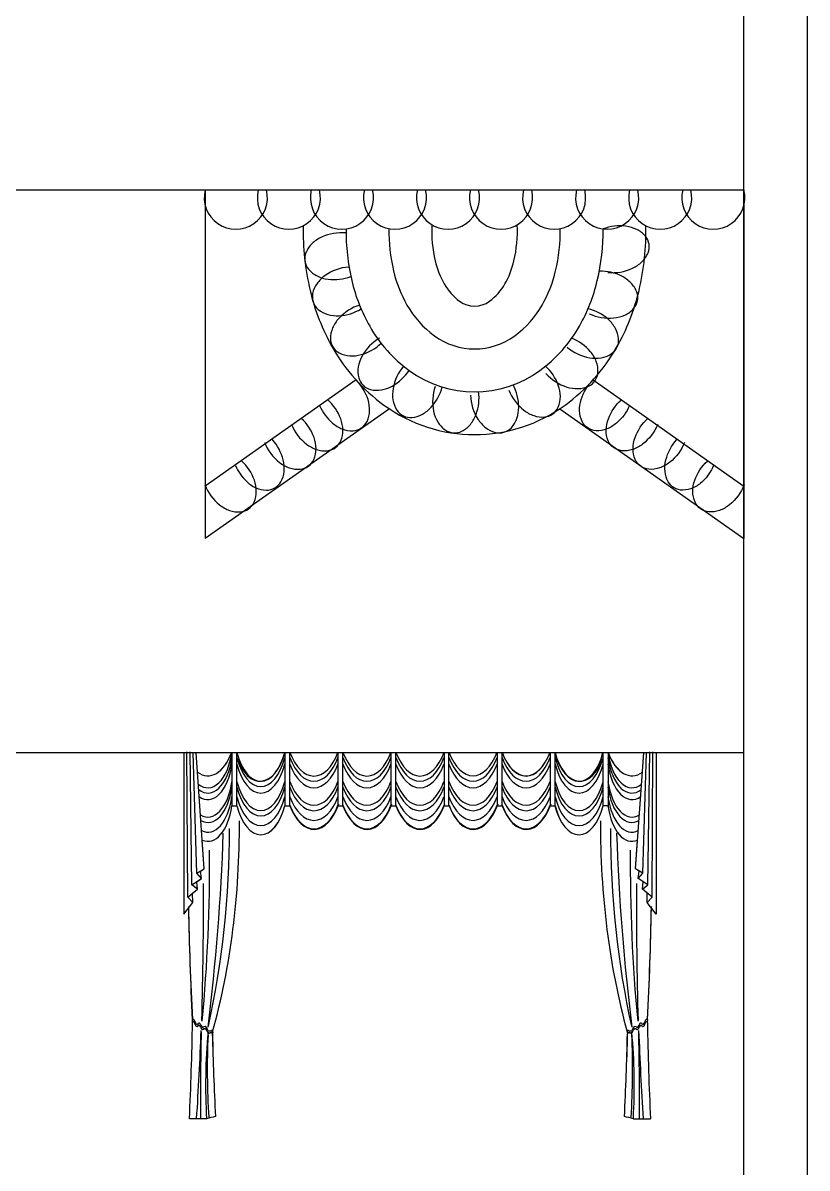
# Model space of a CAD drawing. Header units: inches. Extents: x 9.8 to 52.3, y 14.9 to 39.7.
# Drawn here: x 26.67 to 30.85, y 20.98 to 27.09 of the extents above; entities that cross this region are included whole.
import ezdxf

# ---------------------------------------------------------------- set-up
doc = ezdxf.new("R2010")
doc.units = ezdxf.units.IN
doc.header["$MEASUREMENT"] = 0
for name, color, linetype in [('02', 2, 'Continuous'), ('4', 4, 'Continuous'), ('kadrbm', 4, 'Continuous')]:
    doc.layers.add(name, color=color, linetype=linetype)

# ---------------------------------------------------------------- blocks, each defined once
blk = doc.blocks.new('kadrbm')
at = {"layer": 'kadrbm', "color": 4}
blk.add_lwpolyline([(0, 0), (0, 24.7972), (21, 24.7972), (21, 0), (0, 0)], close=True, dxfattribs=at)
blk.add_lwpolyline([(20.6631, 0.3257), (20.6631, 24.4603), (0.3369, 24.4603), (0.3369, 0.3257), (20.6631, 0.3257)], dxfattribs=at)

msp = doc.modelspace()

# ---------------------------------------------------------------- linework, layer by layer
at = {"layer": '02'}
for p, q in [((28.4409, 25.1842), (27.6371, 24.6184)), ((29.7048, 25.1842), (30.5086, 24.6184)), ((28.6188, 25.0301), (27.6371, 24.339)), ((29.5269, 25.0301), (30.5086, 24.339)), ((27.5228, 23.1988), (27.5228, 22.3339)), ((27.5229, 23.1977), (27.5228, 22.3339)), ((27.5229, 23.1977), (30.0405, 23.1977)), ((27.5442, 22.4252), (27.5393, 23.2003)), ((27.5662, 22.4913), (27.5564, 23.2003)), ((27.5931, 22.5528), (27.5735, 23.1956)), ((27.6322, 22.5764), (27.5882, 23.1956)), ((27.779, 23.1988), (27.779, 22.9123)), ((27.8056, 22.9123), (27.8056, 23.1977)), ((28.0617, 23.1988), (28.0617, 22.9123)), ((28.0884, 22.9123), (28.0884, 23.1977)), ((28.3445, 23.1988), (28.3445, 22.9123)), ((28.3711, 22.9123), (28.3711, 23.1977)), ((28.6272, 23.1988), (28.6272, 22.9123)), ((28.6538, 22.9123), (28.6538, 23.1977)), ((28.91, 23.1988), (28.91, 22.9123)), ((28.9366, 22.9123), (28.9366, 23.1977)), ((29.1927, 23.1988), (29.1927, 22.9123)), ((29.2193, 22.9123), (29.2193, 23.1977)), ((29.4754, 23.1988), (29.4754, 22.9123)), ((29.502, 22.9123), (29.502, 23.1977)), ((29.7577, 22.9123), (29.7577, 23.1977)), ((29.7844, 23.1988), (29.7844, 22.9123)), ((29.9312, 22.5764), (29.9752, 23.1956)), ((29.9703, 22.5528), (29.9898, 23.1956)), ((29.9972, 22.4913), (30.007, 23.2003)), ((30.0192, 22.4252), (30.0241, 23.2003)), ((30.0405, 23.1977), (30.0406, 22.3339)), ((30.0406, 23.1988), (30.0406, 22.3339)), ((27.779, 22.9123), (27.8056, 22.9123)), ((28.0617, 22.9123), (28.0884, 22.9123)), ((28.3445, 22.9123), (28.3711, 22.9123)), ((28.6272, 22.9123), (28.6538, 22.9123)), ((28.91, 22.9123), (28.9366, 22.9123)), ((29.1927, 22.9123), (29.2193, 22.9123)), ((29.4754, 22.9123), (29.502, 22.9123)), ((29.7844, 22.9123), (29.7577, 22.9123)), ((27.6322, 22.5764), (27.6213, 22.7301)), ((29.9312, 22.5764), (29.9421, 22.7301)), ((27.5931, 22.5528), (27.6322, 22.5764)), ((27.6175, 22.5244), (27.5931, 22.5528)), ((27.6127, 22.5646), (27.6322, 22.5764)), ((27.6175, 22.5244), (27.6127, 22.5646)), ((29.9507, 22.5646), (29.9312, 22.5764)), ((29.9703, 22.5528), (29.9312, 22.5764)), ((29.9458, 22.5244), (29.9507, 22.5646)), ((29.9458, 22.5244), (29.9703, 22.5528)), ((27.5662, 22.4913), (27.6175, 22.5244)), ((27.5955, 22.4677), (27.5662, 22.4913)), ((27.5919, 22.5079), (27.6175, 22.5244)), ((27.5955, 22.4677), (27.5919, 22.5079)), ((29.9715, 22.5079), (29.9458, 22.5244)), ((29.9972, 22.4913), (29.9458, 22.5244)), ((29.9678, 22.4677), (29.9715, 22.5079)), ((29.9678, 22.4677), (29.9972, 22.4913)), ((27.5442, 22.4252), (27.5955, 22.4677)), ((27.5711, 22.3968), (27.5442, 22.4252)), ((27.5699, 22.4464), (27.5955, 22.4677)), ((27.5711, 22.3968), (27.5699, 22.4464)), ((29.9935, 22.4464), (29.9678, 22.4677)), ((30.0192, 22.4252), (29.9678, 22.4677)), ((29.9923, 22.3968), (29.9935, 22.4464)), ((29.9923, 22.3968), (30.0192, 22.4252)), ((27.5228, 22.3339), (27.5711, 22.3968)), ((30.0406, 22.3339), (29.9923, 22.3968)), ((27.5669, 21.7728), (27.5689, 21.7729)), ((27.5669, 21.7728), (27.5679, 21.76)), ((27.5694, 21.7569), (27.5679, 21.76)), ((29.9939, 21.7569), (29.9955, 21.76)), ((29.9965, 21.7728), (29.9945, 21.7729)), ((29.9955, 21.76), (29.9965, 21.7728)), ((27.6766, 21.7063), (27.6757, 21.6957)), ((27.6774, 21.7047), (27.6757, 21.6957)), ((29.886, 21.7047), (29.8877, 21.6957)), ((29.8867, 21.7063), (29.8877, 21.6957)), ((27.644, 21.2437), (27.5527, 21.2424)), ((29.9193, 21.2437), (30.0106, 21.2424))]:
    msp.add_line(p, q, dxfattribs=at)
for points in [[(28.1594, 26.0063, 0.062518), (28.1961, 25.6618, 0.071489), (28.3155, 25.3575, 0.106436), (28.5895, 25.0504, 0.325921), (29.5561, 25.0504, 0.106436), (29.8302, 25.3575, 0.071489), (29.9495, 25.6618, 0.062518), (29.9863, 26.0063)], [(28.3877, 25.9681, 0.133898), (28.2567, 25.9456, 0.082142), (28.2065, 25.9113, 0.106868), (28.174, 25.8632, 0.274496), (28.1878, 25.7749)], [(28.3876, 25.9894, 0.059789), (28.4185, 25.7141, 0.071489), (28.5141, 25.4704, 0.106436), (28.7241, 25.235, 0.325921), (29.4216, 25.235, 0.106436), (29.6316, 25.4704, 0.071489), (29.7272, 25.7141, 0.059789), (29.758, 25.9894)], [(28.6161, 25.9912, 0.060743), (28.6408, 25.7664, 0.071489), (28.7127, 25.5832, 0.106436), (28.8587, 25.4195, 0.325921), (29.287, 25.4195, 0.106436), (29.433, 25.5832, 0.071489), (29.5048, 25.7664, 0.060743), (29.5296, 25.9912)], [(28.8451, 26.0118, 0.06903), (28.8632, 25.8187, 0.071489), (28.9113, 25.696, 0.106436), (28.9933, 25.6041, 0.325921), (29.1524, 25.6041, 0.106436), (29.2344, 25.696, 0.071489), (29.2825, 25.8187, 0.06903), (29.3006, 26.0118)], [(29.9838, 25.9507, 0.106868), (29.9382, 25.9866, 0.082142), (29.8799, 26.004, 0.123363), (29.758, 25.9894, 0.082142)], [(29.7839, 25.7574, 0.133898), (29.9149, 25.7799, 0.082142), (29.9651, 25.8142, 0.106868), (29.9976, 25.8623, 0.274496), (29.9838, 25.9507)], [(28.401, 25.7865, 0.133898), (28.2762, 25.7409, 0.082142), (28.233, 25.6981, 0.106868), (28.2097, 25.645, 0.274496), (28.2391, 25.5606)], [(28.1878, 25.7749, 0.106868), (28.2334, 25.739, 0.082142), (28.2917, 25.7215, 0.123363), (28.4135, 25.7361, 0.082142)], [(29.9375, 25.6523, 0.106868), (29.9066, 25.7014, 0.082142), (29.8576, 25.7374, 0.123363), (29.7379, 25.7647, 0.082142)], [(29.6843, 25.5375, 0.133898), (29.8152, 25.5146, 0.082142), (29.874, 25.5301, 0.106868), (29.9208, 25.5645, 0.274496), (29.9375, 25.6523)], [(28.2391, 25.5606, 0.106868), (28.2904, 25.5334, 0.082142), (28.3509, 25.5268, 0.123363), (28.4682, 25.563, 0.082142)], [(28.4615, 25.5836, 0.133898), (28.3493, 25.5124, 0.082142), (28.3163, 25.4614, 0.106868), (28.3048, 25.4045, 0.274496), (28.3516, 25.3283)], [(29.8407, 25.403, 0.106868), (29.824, 25.4585, 0.082142), (29.7862, 25.5063, 0.123363), (29.6781, 25.5643, 0.082142)], [(28.3516, 25.3283, 0.106868), (28.4075, 25.3127, 0.082142), (28.468, 25.3191, 0.123363), (28.5748, 25.3795, 0.082142)], [(28.5653, 25.4071, 0.133898), (28.473, 25.3114, 0.082142), (28.4529, 25.254, 0.106868), (28.4552, 25.196, 0.274496), (28.5186, 25.133)], [(29.5661, 25.3595, 0.133898), (29.6862, 25.3027, 0.082142), (29.747, 25.302, 0.106868), (29.8012, 25.3227, 0.274496), (29.8407, 25.403)], [(29.7309, 25.2254, 0.106868), (29.7217, 25.2827, 0.082142), (29.6907, 25.335, 0.123363), (29.5912, 25.4069, 0.082142)], [(28.5186, 25.133, 0.106868), (28.5766, 25.1311, 0.082142), (28.6339, 25.1515, 0.123363), (28.7235, 25.2354, 0.082142)], [(28.6948, 25.2585, 0.133898), (28.6384, 25.1382, 0.082142), (28.6379, 25.0774, 0.106868), (28.6588, 25.0232, 0.274496), (28.7391, 24.9841)], [(29.5191, 25.039, 0.106868), (29.5304, 25.0959, 0.082142), (29.5194, 25.1557, 0.123363), (29.4511, 25.2577, 0.082142)], [(28.4996, 24.9628, 0.106868), (28.5133, 25.0192, 0.082142), (28.5049, 25.0795, 0.123363), (28.4409, 25.1842, 0.082142)], [(29.453, 25.2188, 0.133898), (29.5645, 25.1465, 0.082142), (29.6246, 25.1378, 0.106868), (29.6811, 25.1511, 0.274496), (29.7309, 25.2254)], [(29.7206, 24.9135, -0.274496), (29.6461, 24.9628, -0.106868), (29.6324, 25.0192, -0.082142), (29.6408, 25.0795, -0.123363), (29.7048, 25.1842, -0.082142)], [(28.7391, 24.9841, 0.106868), (28.7947, 25.001, 0.082142), (28.8423, 25.0388, 0.123363), (28.9, 25.1472, 0.082142)], [(28.8628, 25.1497, 0.133898), (28.8547, 25.0171, 0.082142), (28.8766, 24.9604, 0.106868), (28.916, 24.9177, 0.274496), (29.0051, 24.9109)], [(29.0051, 24.9109, 0.106868), (29.0505, 24.947, 0.082142), (29.0808, 24.9998, 0.123363), (29.0946, 25.1217, 0.082142)], [(29.2562, 25.1292, 0.133898), (29.3357, 25.0228, 0.082142), (29.3891, 24.9937, 0.106868), (29.4467, 24.9866, 0.274496), (29.5191, 25.039)], [(29.269, 24.9292, 0.106868), (29.2987, 24.9791, 0.082142), (29.3084, 25.0391, 0.123363), (29.2781, 25.1581, 0.082142)], [(28.247, 25.0477, 0.116329), (28.3157, 24.9543, 0.082142), (28.3678, 24.923, 0.106868), (28.4251, 24.9135, 0.274496), (28.4996, 24.9628)], [(28.3604, 24.86, 0.106868), (28.371, 24.917, 0.082142), (28.3594, 24.9767, 0.123363), (28.2899, 25.0779, 0.082142)], [(29.0514, 25.1023, 0.133898), (29.0907, 24.9754, 0.082142), (29.1313, 24.93, 0.106868), (29.1832, 24.9041, 0.274496), (29.269, 24.9292)], [(29.8987, 25.0477, -0.116328), (29.83, 24.9543, -0.082142), (29.7779, 24.923, -0.106868), (29.7206, 24.9135, -0.134756)], [(29.8571, 24.8068, -0.274496), (29.7853, 24.86, -0.106868), (29.7747, 24.917, -0.082142), (29.7863, 24.9767, -0.123363), (29.8558, 25.0779, -0.082142)], [(28.0964, 24.9473, 0.133898), (28.1771, 24.8417, 0.082142), (28.2309, 24.8132, 0.106868), (28.2886, 24.8068, 0.274496), (28.3604, 24.86)], [(28.2164, 24.7599, 0.106868), (28.2279, 24.8168, 0.082142), (28.2172, 24.8767, 0.123363), (28.1493, 24.9789, 0.082142)], [(30.0492, 24.9473, -0.133898), (29.9685, 24.8417, -0.082142), (29.9148, 24.8132, -0.106868), (29.8571, 24.8068, -0.134756)], [(30.0019, 24.7079, -0.274496), (29.9293, 24.7599, -0.106868), (29.9178, 24.8168, -0.082142), (29.9285, 24.8767, -0.123363), (29.9964, 24.9789, -0.082142)], [(28.0406, 24.6412, 0.106868), (28.0576, 24.6967, 0.082142), (28.0527, 24.7574, 0.123363), (27.9951, 24.8657, 0.082142)], [(30.1824, 24.5965, -0.274496), (30.1051, 24.6412, -0.106868), (30.0881, 24.6967, -0.082142), (30.0929, 24.7574, -0.123363), (30.1506, 24.8657, -0.082142)], [(27.9538, 24.8513, 0.133898), (28.0329, 24.7445, 0.082142), (28.0862, 24.7152, 0.106868), (28.1437, 24.7079, 0.274496), (28.2164, 24.7599)], [(30.1919, 24.8513, -0.133898), (30.1128, 24.7445, -0.082142), (30.0595, 24.7152, -0.106868), (30.0019, 24.7079, -0.134756)], [(27.8976, 24.5324, 0.106868), (27.9094, 24.5893, 0.082142), (27.8989, 24.6492, 0.123363), (27.8315, 24.7517, 0.082142)], [(30.321, 24.4807, -0.274496), (30.2481, 24.5324, -0.106868), (30.2363, 24.5893, -0.082142), (30.2467, 24.6492, -0.123363), (30.3142, 24.7517, -0.082142)], [(27.7987, 24.7275, 0.101775), (27.8565, 24.6437, 0.082142), (27.9067, 24.6093, 0.106868), (27.9632, 24.5965, 0.274496), (28.0406, 24.6412)], [(30.3469, 24.7275, -0.101774), (30.2892, 24.6437, -0.082142), (30.239, 24.6093, -0.106868), (30.1824, 24.5965, -0.134756)], [(27.6355, 24.625, 0.133898), (27.714, 24.5179, 0.082142), (27.7672, 24.4883, 0.106868), (27.8247, 24.4807, 0.274496), (27.8976, 24.5324)], [(30.5102, 24.625, -0.133898), (30.4317, 24.5179, -0.082142), (30.3785, 24.4883, -0.106868), (30.321, 24.4807, -0.134756)]]:
    msp.add_lwpolyline(points, format="xyb", dxfattribs=at)
for centre in [(27.8002, 26.1563), (28.083, 26.1563), (28.3658, 26.1563), (28.6486, 26.1563), (28.9314, 26.1563), (29.2142, 26.1563), (29.497, 26.1563), (29.7798, 26.1563), (30.0626, 26.1563), (30.3454, 26.1563)]:
    msp.add_arc(centre, 0.1683, 165.76424, 14.23576, dxfattribs=at)
for centre, major_axis, start_param, end_param in [((27.6509, 23.3796), (0, 0.3068), 2.785108, 4.082401), ((27.6509, 23.3818), (0, 0.3089), 2.787387, 4.072774), ((27.651, 23.2658), (0, 0.257), 2.74818, 4.443202), ((27.6514, 23.2378), (0, 0.257), 2.761672, 4.443202), ((27.9291, 23.3331), (0, 0.2895), 2.171475, 4.225897), ((27.9333, 23.2906), (0, 0.2752), 2.026746, 4.256439), ((27.9336, 23.3189), (0, 0.2752), 2.026746, 4.256439), ((28.2164, 23.3505), (0, 0.3068), 2.200784, 4.082401), ((28.2165, 23.3785), (0, 0.3068), 2.200784, 4.082401), ((28.4991, 23.3505), (0, 0.3068), 2.200784, 4.082401), ((28.4992, 23.3785), (0, 0.3068), 2.200784, 4.082401), ((28.7818, 23.3505), (0, 0.3068), 2.200784, 4.082401), ((28.782, 23.3785), (0, 0.3068), 2.200784, 4.081167), ((29.0646, 23.3796), (0, 0.3068), 2.200784, 4.082401), ((29.0646, 23.3505), (0, 0.3068), 2.200784, 4.082401), ((29.3473, 23.3796), (0, 0.3068), 2.200784, 4.082401), ((29.3473, 23.3505), (0, 0.3068), 2.200784, 4.082401), ((29.3474, 23.3785), (0, 0.3068), 2.200784, 4.082401), ((29.6343, 23.3331), (0, 0.2895), 2.057289, 4.11171), ((29.6297, 23.3189), (0, 0.2752), 2.026746, 4.256439), ((29.63, 23.2906), (0, 0.2752), 2.026746, 4.256439), ((29.912, 23.2378), (0, 0.257), 1.839984, 3.521513), ((29.9125, 23.3796), (0, 0.3068), 2.200784, 3.498077), ((29.9124, 23.3818), (0, 0.3089), 2.210411, 3.495798), ((29.9124, 23.2658), (0, 0.257), 1.839984, 3.535005), ((27.6514, 23.2029), (0, 0.257), 2.782836, 4.443202), ((27.9333, 23.2557), (0, 0.2752), 2.026746, 4.256439), ((28.2164, 23.3156), (0, 0.3068), 2.200784, 4.082401), ((28.4991, 23.3156), (0, 0.3068), 2.200784, 4.082401), ((28.7818, 23.3156), (0, 0.3068), 2.200784, 4.082401), ((29.0646, 23.3156), (0, 0.3068), 2.200784, 4.082401), ((29.3473, 23.3156), (0, 0.3068), 2.200784, 4.082401), ((29.63, 23.2557), (0, 0.2752), 2.026746, 4.256439), ((29.912, 23.2029), (0, 0.257), 1.839984, 3.500349), ((27.6514, 23.1098), (0, 0.257), 2.838148, 4.443202), ((27.9333, 23.1626), (0, 0.2752), 2.026746, 4.256439), ((28.2164, 23.2225), (0, 0.3068), 2.200784, 4.082401), ((28.4991, 23.2225), (0, 0.3068), 2.200784, 4.082401), ((28.7818, 23.2225), (0, 0.3068), 2.200784, 4.082401), ((29.0646, 23.2225), (0, 0.3068), 2.200784, 4.082401), ((29.3473, 23.2225), (0, 0.3068), 2.200784, 4.082401), ((29.63, 23.1626), (0, 0.2752), 2.026746, 4.256439), ((29.912, 23.1098), (0, 0.257), 1.839984, 3.445038), ((27.6514, 23.0807), (0, 0.257), 2.855132, 4.443202), ((27.9333, 23.1336), (0, 0.2752), 2.026746, 4.256439), ((28.2164, 23.1934), (0, 0.3068), 2.200784, 4.082401), ((28.4991, 23.1934), (0, 0.3068), 2.200784, 4.082401), ((28.7818, 23.1934), (0, 0.3068), 2.200784, 4.082401), ((29.0646, 23.1934), (0, 0.3068), 2.200784, 4.082401), ((29.3473, 23.1934), (0, 0.3068), 2.200784, 4.082401), ((29.63, 23.1336), (0, 0.2752), 2.026746, 4.256439), ((29.912, 23.0807), (0, 0.257), 1.839984, 3.428054), ((27.6514, 23.0292), (0, 0.257), 2.88489, 4.443202), ((27.6515, 22.9787), (0, 0.2554), 2.910368, 4.449472), ((27.6514, 22.9803), (0, 0.257), 2.912811, 4.443202), ((27.9333, 23.0821), (0, 0.2752), 2.026746, 4.256439), ((27.9337, 23.0346), (0, 0.2763), 2.029306, 4.253879), ((27.9333, 23.0335), (0, 0.2752), 2.026746, 4.256439), ((28.2164, 23.1419), (0, 0.3068), 2.200784, 4.082401), ((28.2169, 23.096), (0, 0.3089), 2.204311, 4.122187), ((28.2164, 23.0965), (0, 0.3068), 2.200784, 4.082401), ((28.2158, 23.0988), (0, 0.3091), 2.218469, 4.07861), ((28.4991, 23.1419), (0, 0.3068), 2.200784, 4.082401), ((28.4998, 23.096), (0, 0.3089), 2.204311, 4.122187), ((28.4992, 23.0965), (0, 0.3068), 2.200784, 4.082401), ((28.4986, 23.0988), (0, 0.3091), 2.218469, 4.07861), ((28.7818, 23.1419), (0, 0.3068), 2.200784, 4.082401), ((28.7826, 23.096), (0, 0.3089), 2.204311, 4.122187), ((28.7821, 23.0965), (0, 0.3068), 2.200784, 4.082401), ((28.7815, 23.0988), (0, 0.3091), 2.218469, 4.07861), ((29.0646, 23.1419), (0, 0.3068), 2.200784, 4.082401), ((29.0655, 23.096), (0, 0.3089), 2.204311, 4.122187), ((29.0649, 23.0965), (0, 0.3068), 2.200784, 4.082401), ((29.0643, 23.0988), (0, 0.3091), 2.218469, 4.07861), ((29.3473, 23.1419), (0, 0.3068), 2.200784, 4.082401), ((29.3483, 23.096), (0, 0.3089), 2.204311, 4.122187), ((29.3478, 23.0965), (0, 0.3068), 2.200784, 4.082401), ((29.3472, 23.0988), (0, 0.3091), 2.218469, 4.07861), ((29.6297, 23.0346), (0, 0.2763), 2.029306, 4.253879), ((29.63, 23.0821), (0, 0.2752), 2.026746, 4.256439), ((29.63, 23.0335), (0, 0.2752), 2.026746, 4.256439), ((29.912, 23.0292), (0, 0.257), 1.839984, 3.398296), ((29.912, 22.9803), (0, 0.257), 1.839984, 3.370375), ((29.9118, 22.9787), (0, 0.2554), 1.833713, 3.372817), ((26.3937, 22.7909), (0, 2.6561), 4.304654, 4.712766), ((26.6041, 22.8132), (0, 2.3521), 4.222408, 4.720904), ((30.9593, 22.8132), (0, 2.3521), 1.562281, 2.060777), ((31.1696, 22.7909), (0, 2.6561), 1.570419, 1.978531), ((24.6303, 23.1516), (0, 6.0165), 4.474185, 4.648313), ((32.9331, 23.1516), (0, 6.0165), 1.634872, 1.809001), ((25.2134, 22.6151), (0, 4.7354), 4.531512, 4.725404), ((32.35, 22.6151), (0, 4.7354), 1.557781, 1.751673), ((21.6782, 22.3906), (0, 11.5116), 4.658305, 4.721688), ((35.8852, 22.3906), (0, 11.5116), 1.561497, 1.62488), ((33.3169, 22.7922), (0, 11.1706), 1.608083, 1.662306), ((32.1186, 22.673), (0, 8.8491), 1.605424, 1.672684), ((25.4448, 22.673), (0, 8.8491), 4.610501, 4.677762), ((24.2464, 22.7922), (0, 11.1706), 4.62088, 4.675103), ((22.9365, 22.0621), (0, 8.9695), 4.620878, 4.67836), ((27.5711, 21.74), (0, 0.0227), -1.162844, 0.37736), ((27.5721, 21.7517), (0, 0.0227), -1.162844, 0.37736), ((27.573, 21.7256), (0, 0.0358), 0.226557, 0.283407), ((27.572, 21.734), (0, 0.0272), -0.371056, 0.226557), ((27.5735, 21.7411), (0, 0.0196), -1.191293, -0.371056), ((27.5923, 21.7581), (0, 0.022), 1.996901, 3.70594), ((27.5932, 21.7699), (0, 0.022), 1.996901, 3.70594), ((27.5926, 21.7559), (0, 0.0203), 1.9503, 2.755977), ((27.6045, 21.7342), (0, 0.0198), -1.083964, 0.53569), ((29.9588, 21.7342), (0, 0.0198), -0.53569, 1.083964), ((29.9701, 21.7699), (0, 0.022), 2.577246, 4.286285), ((29.9711, 21.7581), (0, 0.022), 2.577246, 4.286285), ((29.9708, 21.7559), (0, 0.0203), 3.527208, 4.332885), ((29.9913, 21.7517), (0, 0.0227), -0.37736, 1.162844), ((29.9899, 21.7411), (0, 0.0196), 0.371056, 1.191293), ((29.9922, 21.74), (0, 0.0227), -0.37736, 1.162844), ((29.9913, 21.734), (0, 0.0272), -0.226557, 0.371056), ((34.6269, 22.0621), (0, 8.9695), 1.604826, 1.662307), ((29.9903, 21.7256), (0, 0.0358), -0.283407, -0.226557), ((27.5931, 21.7583), (0, 0.0229), 2.755977, 3.696952), ((22.542, 22.4573), (0, 9.8451), 4.588808, 4.636829), ((27.6036, 21.7225), (0, 0.0198), -1.083964, 0.53569), ((27.6046, 21.7225), (0, 0.0192), -0.479824, 0.555359), ((27.6043, 21.7215), (0, 0.0204), -1.079062, -0.479824), ((31.3791, 21.3516), (0, 7.2904), 1.522132, 1.5856), ((27.623, 21.7429), (0, 0.0229), 2.081849, 3.638537), ((27.6239, 21.7547), (0, 0.0229), 2.081849, 3.638537), ((27.6235, 21.7414), (0, 0.0219), 2.062531, 2.640534), ((27.6239, 21.7426), (0, 0.0232), 2.640534, 3.635402), ((27.6333, 21.687), (0, 0.0369), -1.119859, 0.246862), ((27.6342, 21.6987), (0, 0.0369), -1.119859, 0.246862), ((27.6354, 21.7012), (0, 0.0238), -0.486657, 0.49381), ((28.4716, 21.421), (0, 1.611), 1.392804, 1.681088), ((27.6354, 21.7012), (0, 0.0238), -1.11009, -0.486657), ((28.693, 21.5069), (0, 2.0223), 1.47984, 1.697423), ((27.6558, 21.7207), (0, 0.0201), 2.031503, 2.71141), ((27.6601, 21.7651), (0, 0.0648), 2.850683, 3.432503), ((27.661, 21.7769), (0, 0.0648), 2.850683, 3.432503), ((27.6562, 21.7227), (0, 0.0223), 2.71141, 3.557434), ((27.6658, 21.6806), (0, 0.0237), -0.40195, 0.415841), ((27.671, 21.6944), (0, 0.00904), -1.554282, 0.29091), ((27.672, 21.7062), (0, 0.00904), -1.554282, 0.29091), ((27.6646, 21.675), (0, 0.0298), -0.694194, -0.40195), ((27.6591, 21.6622), (0, 0.0465), -0.764684, -0.694194), ((32.7914, 22.2207), (0, 9.9145), 1.62363, 1.668314), ((31.1873, 21.9514), (0, 6.7993), 1.608412, 1.673351), ((24.772, 22.2207), (0, 9.9145), 4.614871, 4.659556), ((26.3761, 21.9514), (0, 6.7993), 4.609834, 4.674773), ((29.8914, 21.7062), (0, 0.00904), -0.29091, 1.554282), ((29.8923, 21.6944), (0, 0.00904), -0.29091, 1.554282), ((29.9043, 21.6622), (0, 0.0465), 0.694194, 0.764684), ((29.8988, 21.675), (0, 0.0298), 0.40195, 0.694194), ((29.9023, 21.7769), (0, 0.0648), 2.850683, 3.432503), ((29.8975, 21.6806), (0, 0.0237), -0.415841, 0.40195), ((29.9033, 21.7651), (0, 0.0648), 2.850683, 3.432503), ((29.9072, 21.7227), (0, 0.0223), 2.725752, 3.571776), ((28.8704, 21.5069), (0, 2.0223), 4.585763, 4.803346), ((29.0918, 21.421), (0, 1.611), 4.602097, 4.890382), ((29.9291, 21.6987), (0, 0.0369), -0.246862, 1.119859), ((29.9076, 21.7207), (0, 0.0201), 3.571776, 4.251683), ((29.9301, 21.687), (0, 0.0369), -0.246862, 1.119859), ((29.928, 21.7012), (0, 0.0238), 0.486657, 1.11009), ((29.928, 21.7012), (0, 0.0238), -0.49381, 0.486657), ((29.9395, 21.7547), (0, 0.0229), 2.644648, 4.201337), ((29.9395, 21.7426), (0, 0.0232), 2.647783, 3.642651), ((29.9404, 21.7429), (0, 0.0229), 2.644648, 4.201337), ((29.9398, 21.7414), (0, 0.0219), 3.642651, 4.220655), ((35.0213, 22.4573), (0, 9.8451), 1.646356, 1.694377), ((26.1843, 21.3516), (0, 7.2904), 4.697585, 4.761053), ((29.9591, 21.7215), (0, 0.0204), 0.479824, 1.079062), ((29.9598, 21.7225), (0, 0.0198), -0.53569, 1.083964), ((29.9588, 21.7225), (0, 0.0192), -0.555359, 0.479824), ((29.9703, 21.7583), (0, 0.0229), 2.586233, 3.527208), ((27.8255, 18.8379), (0, 2.4313), 0.106712, 0.144949), ((29.7378, 18.8379), (0, 2.4313), -0.144949, -0.106712)]:
    msp.add_ellipse(centre, major_axis=major_axis, ratio=0.516825, start_param=start_param, end_param=end_param, dxfattribs=at)
at = {"layer": '4'}
for p, q in [((10.1824, 26.1977), (30.5086, 26.1977)), ((27.6371, 26.1977), (30.5086, 26.1977)), ((27.6371, 26.1977), (27.6371, 24.339)), ((30.5086, 26.1977), (30.5086, 24.339)), ((10.1824, 23.1977), (30.5086, 23.1977))]:
    msp.add_line(p, q, dxfattribs=at)

# ---------------------------------------------------------------- block references
at = {"layer": 'kadrbm'}
msp.add_blockref('kadrbm', (9.8455, 14.8721), dxfattribs=at)

doc.saveas('drawing.dxf')
